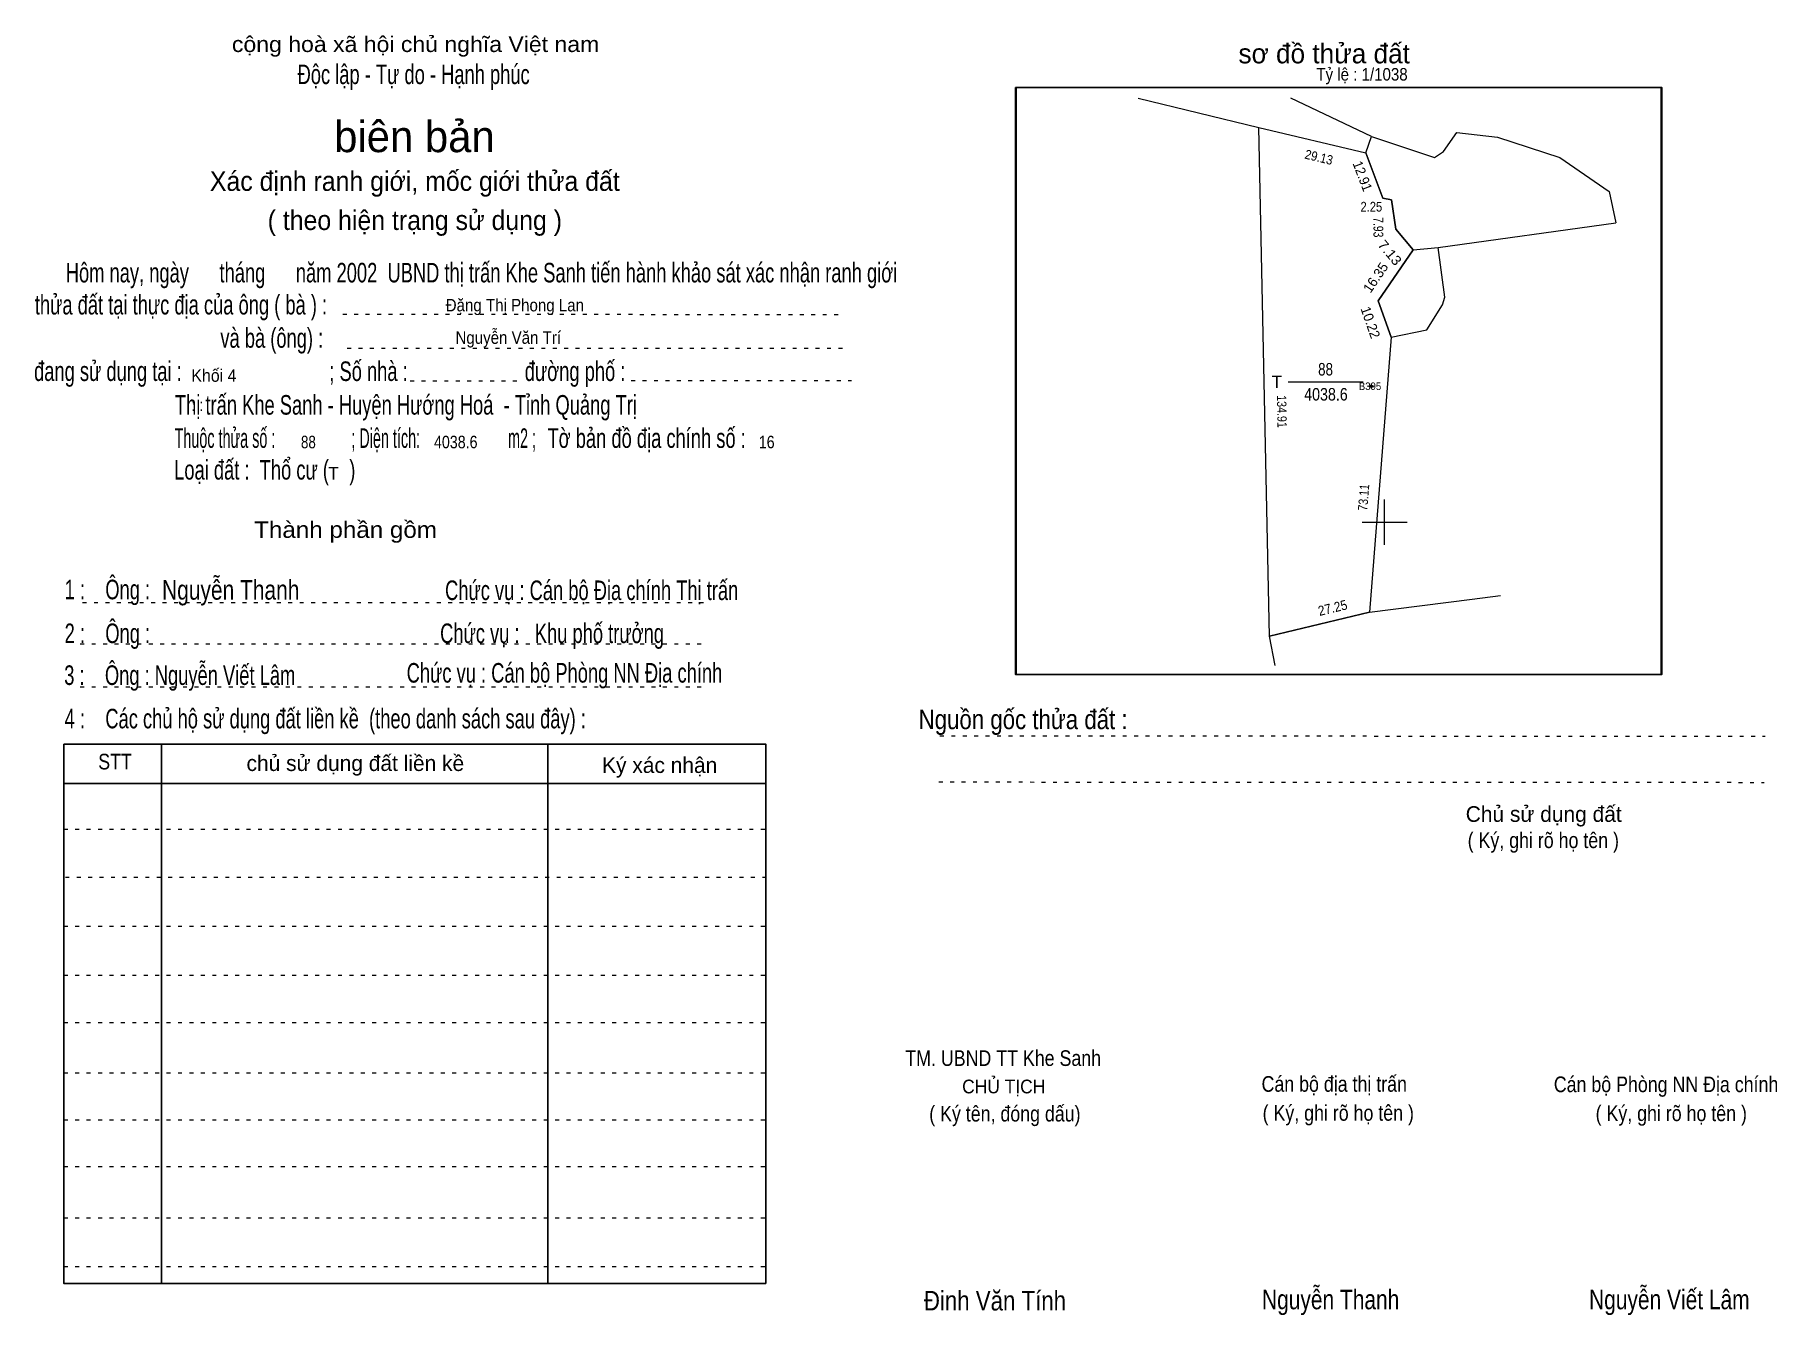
# Model space of a CAD drawing. Header units: centimetres. Extents: x -1.5 to 43, y -3.9 to 28.9.
import ezdxf
from ezdxf.enums import TextEntityAlignment as Align

# ---------------------------------------------------------------- set-up
doc = ezdxf.new("R2010")
doc.units = ezdxf.units.CM
doc.header["$LTSCALE"] = 0.16
doc.linetypes.add('DOTTED', pattern=[1.5, 0.3, -1.2])
for name, color, linetype, lineweight in [('10', 7, 'Continuous', 13), ('2', 7, 'Continuous', 25), ('33', 7, 'Continuous', 13), ('5', 7, 'DOTTED', 13), ('62', 7, 'Continuous', 13)]:
    doc.layers.add(name, color=color, linetype=linetype, lineweight=lineweight)
for name, color, linetype in [('12', 7, 'Continuous'), ('34', 7, 'Continuous'), ('50', 7, 'Continuous')]:
    doc.layers.add(name, color=color, linetype=linetype)

msp = doc.modelspace()

# ---------------------------------------------------------------- hatches: boundary and pattern name
at = {"layer": '10'}
msp.add_hatch(color=256, dxfattribs=at).paths.add_polyline_path([(32.6598, 19.882, 1), (32.6454, 19.882, 1)])

# ---------------------------------------------------------------- linework, layer by layer
for p, q in [((26.7, 27.25), (29.78, 26.5)), ((32.66, 26.27), (30.6, 27.25)), ((30.05, 13.5), (29.78, 26.5)), ((34.36, 23.43), (38.9, 24.06)), ((33.72, 23.37), (34.36, 23.43)), ((33.16, 21.14), (32.61, 14.11)), ((32.62, 19.89), (32.59, 19.89)), ((32.65, 19.95), (32.65, 19.92)), ((32.65, 19.86), (32.65, 19.83)), ((32.71, 19.89), (32.68, 19.89))]:
    msp.add_line(p, q, dxfattribs=at)
msp.add_lwpolyline([(29.78, 26.5), (32.51, 25.85), (32.95, 24.69), (33.17, 24.65), (33.28, 23.9), (33.72, 23.37), (32.83, 22.07), (33.16, 21.14), (32.61, 14.11), (30.05, 13.5)], close=True, dxfattribs=at)
for points in [[(29.78, 26.5), (32.51, 25.85), (32.66, 26.27)], [(32.66, 26.27), (34.27, 25.73), (34.5, 25.89), (34.84, 26.37), (35.88, 26.25), (37.47, 25.73), (38.73, 24.86), (38.9, 24.06)], [(33.72, 23.37), (33.28, 23.9), (33.17, 24.65), (32.95, 24.69), (32.51, 25.85)], [(33.16, 21.14), (32.83, 22.07), (33.72, 23.37)], [(33.16, 21.14), (34.07, 21.33), (34.47, 21.97), (34.53, 22.16), (34.36, 23.43)], [(32.61, 14.11), (35.23, 14.44), (35.96, 14.54)], [(30.2, 12.75), (30.05, 13.5), (32.61, 14.11)]]:
    msp.add_lwpolyline(points, dxfattribs=at)
for radius in [0.0301, 0.00723]:
    msp.add_circle((32.6526, 19.882), radius, dxfattribs=at)
at = {"layer": '2'}
msp.add_lwpolyline([(23.56, 27.52), (40.06, 27.52), (40.06, 12.52), (23.56, 12.52)], close=True, dxfattribs=at)
at = {"layer": '33'}
msp.add_line((30.53, 20), (32.45, 20), dxfattribs=at)
at = {"layer": '5'}
for p, q in [((6.37, 21.73), (19.21, 21.72)), ((6.48, 20.86), (19.29, 20.86)), ((8.09, 20.02), (10.86, 20.02)), ((13.74, 20.03), (19.37, 20.03)), ((-0.28, 14.36), (15.72, 14.36)), ((-0.34, 13.3), (15.66, 13.3)), ((-0.34, 12.2), (15.66, 12.2)), ((21.63, 10.95), (42.72, 10.94)), ((21.6, 9.77), (42.69, 9.76)), ((-0.76, 8.56), (17.18, 8.56)), ((-0.72, 7.34), (17.22, 7.34)), ((-0.76, 6.08), (17.18, 6.08)), ((-0.76, 4.83), (17.18, 4.83)), ((-0.76, 3.62), (17.18, 3.62)), ((-0.76, 2.33), (17.18, 2.33)), ((-0.76, 1.13), (17.18, 1.13)), ((-0.76, -0.06), (17.18, -0.06)), ((-0.76, -1.37), (17.18, -1.37)), ((-0.76, -2.62), (17.18, -2.62))]:
    msp.add_line(p, q, dxfattribs=at)
at = {"layer": '5', "linetype": 'Continuous', "lineweight": 25}
for p, q in [((1.74, 10.74), (1.74, -3.05)), ((11.61, 10.74), (11.61, -3.05)), ((-0.76, 9.73), (17.18, 9.73))]:
    msp.add_line(p, q, dxfattribs=at)
for points in [[(23.58, 27.52), (40.08, 27.52), (40.08, 12.52), (23.58, 12.52)], [(-0.76, 10.74), (17.18, 10.74), (17.18, -3.05), (-0.76, -3.05)]]:
    msp.add_lwpolyline(points, close=True, dxfattribs=at)
at = {"layer": '62'}
for p, q in [((32.99, 15.83), (32.99, 16.99)), ((32.42, 16.41), (33.57, 16.41))]:
    msp.add_line(p, q, dxfattribs=at)

# ---------------------------------------------------------------- texts
at = {"layer": '12', "width": 0.95}
msp.add_text('B395 ', height=0.1927, dxfattribs=at).set_placement((32.655, 19.79), align=Align.CENTER)
at = {"layer": '33'}
for s, width, p in [('88', 0.8, (31.485, 20.16)), ('4038.6', 0.85, (31.495, 19.52))]:
    msp.add_text(s, height=0.32, dxfattribs=dict(at, width=width)).set_placement(p, align=Align.CENTER)
msp.add_text('T', height=0.32, dxfattribs=at).set_placement((30.37, 19.84), align=Align.RIGHT)
at = {"layer": '34'}
for s, width, p in [('Đặng Thị Phong Lan', 0.9, (9, 21.8)), ('Nguyễn Văn Trí ', 0.9, (9.25, 20.97)), ('Khối 4', 0.95, (2.5, 20)), (': : ', 0.85, (2.5, 19.25)), ('88', 0.8, (5.3, 18.3)), ('4038.6', 0.85, (8.7, 18.3)), ('16', 0.85, (17, 18.3))]:
    msp.add_text(s, height=0.32, dxfattribs=dict(at, width=width)).set_placement(p)
msp.add_text('T', height=0.32, dxfattribs=at).set_placement((6, 17.5))
at = {"layer": '5'}
for s, height, width, p in [('cộng hoà xã hội chủ nghĩa Việt nam', 0.4, 1.1, (8.23, 28.43)), ('Độc lập - Tự do - Hạnh phúc', 0.5, 0.7, (8.18, 27.61)), ('Xác định ranh giới, mốc giới thửa đất', 0.5, 0.95, (8.21, 24.88)), ('( theo hiện trạng sử dụng )', 0.5, 0.95, (8.21, 23.88)), ('Thành phần gồm', 0.42, 1.1, (6.44, 16.01)), ('Nguyễn Thanh ', 0.5, 0.8, (3.58, 14.43)), ('Chức vụ : Cán bộ Địa chính Thị trấn', 0.5, 0.7, (12.73, 14.42)), ('Chức vụ : Cán bộ Phòng NN Địa chính ', 0.5, 0.7, (12.1, 12.31)), ('    Nguồn gốc thửa đất :', 0.5, 0.85, (23.44, 11.12)), ('( Ký, ghi rõ họ tên )', 0.4, 0.85, (37.05, 8.08)), ('TM. UBND TT Khe Sanh ', 0.4, 0.85, (23.31, 2.51)), ('CHỦ TỊCH', 0.35, 0.95, (23.26, 1.81)), ('Cán bộ địa thị trấn ', 0.4, 0.85, (31.77, 1.85)), ('Cán bộ Phòng NN Địa chính ', 0.4, 0.85, (40.25, 1.84)), ('( Ký tên, đóng dấu)', 0.4, 0.85, (23.29, 1.09)), ('( Ký, ghi rõ họ tên )', 0.4, 0.85, (31.81, 1.11)), ('( Ký, ghi rõ họ tên )', 0.4, 0.85, (40.32, 1.1)), ('Nguyễn Thanh ', 0.5, 0.8, (31.69, -3.71)), ('Nguyễn Viết Lâm ', 0.5, 0.8, (40.345, -3.71)), ('Đinh Văn Tính ', 0.5, 0.85, (23.115, -3.74))]:
    msp.add_text(s, height=height, dxfattribs=dict(at, width=width)).set_placement(p, align=Align.CENTER)
msp.add_text('sơ đồ thửa đất', height=0.5, dxfattribs=at).set_placement((29.26, 28.14))
for s, height, p in [('biên bản', 0.8, (8.2, 25.87)), ('      chủ sử dụng đất liền kề', 0.4, (6.245, 10.05)), ('   Ký xác nhận', 0.4, (14.245, 10)), ('Chủ sử dụng đất', 0.4, (37.06, 8.75))]:
    msp.add_text(s, height=height, dxfattribs=at).set_placement(p, align=Align.CENTER)
for s, height, width, p in [('   Hôm nay, ngày      tháng      năm 2002  UBND thị trấn Khe Sanh tiến hành khảo sát xác nhận ranh giới ', 0.5, 0.7, (-1.1, 22.54)), ('thửa đất tại thực địa của ông ( bà ) :                                       ', 0.5, 0.7, (-1.5, 21.72)), ('                                     và bà (ông) :', 0.5, 0.7, (-1.57, 20.87)), (' đang sử dụng tại :                             ; Số nhà :                       đường phố :', 0.5, 0.7, (-1.65, 20.02)), ('Thị trấn Khe Sanh - Huyện Hướng Hoá  - Tỉnh Quảng Trị', 0.5, 0.7, (2.08, 19.16)), ('Thuộc thửa số :                   ; Diện tích:                      m2 ;                                            ', 0.5, 0.55, (2.07, 18.31)), ('Tờ bản đồ địa chính số : ', 0.5, 0.7, (11.6, 18.31)), ('Loại đất :  Thổ cư (    )', 0.5, 0.7, (2.06, 17.5)), ('    1 :    Ông :                                                        ', 0.5, 0.7, (-1.26, 14.44)), ('    2 :    Ông :                                                         Chức vụ :   Khu phố trưởng', 0.5, 0.7, (-1.26, 13.32)), ('    3 :    Ông : Nguyễn Viết Lâm ', 0.5, 0.7, (-1.27, 12.25)), ('    4 :    Các chủ hộ sử dụng đất liền kề  (theo danh sách sau đây) :', 0.5, 0.7, (-1.26, 11.14)), ('STT', 0.4, 0.85, (0.12, 10.09))]:
    msp.add_text(s, height=height, dxfattribs=dict(at, width=width)).set_placement(p)
at = {"layer": '50', "width": 0.9}
msp.add_text('Tỷ lệ : 1/1038', height=0.32, dxfattribs=at).set_placement((31.25, 27.7))
at = {"layer": '50'}
for s, height, rotation, width, p in [('29.13', 0.24, 346.522, 0.9, (31.287, 25.6244)), ('12.91', 0.25, 290.821, 0.95, (32.3128, 25.2144)), ('7.93', 0.25, 270, 0.8, (32.71, 23.95)), ('7.13', 0.25, 309.878, 1.1, (33.0322, 23.2202)), ('134.91', 0.24, 271.193, 0.85, (30.2486, 19.2375)), ('73.11', 0.24, 85.497, 0.85, (32.5772, 17.0356)), ('27.25', 0.25, 13.434, 0.9, (31.696, 14.0998))]:
    msp.add_text(s, height=height, rotation=rotation, dxfattribs=dict(at, width=width)).set_placement(p, align=Align.CENTER)
at = {"layer": '50', "width": 0.85}
msp.add_text('2.25', height=0.25, dxfattribs=at).set_placement((32.655, 24.35), align=Align.CENTER)
at = {"layer": '50'}
for s, rotation, p in [('16.35', 55.717, (32.8685, 22.5946)), ('10.22', 289.197, (32.5137, 21.4761))]:
    msp.add_text(s, height=0.25, rotation=rotation, dxfattribs=at).set_placement(p, align=Align.CENTER)

doc.saveas('drawing.dxf')
